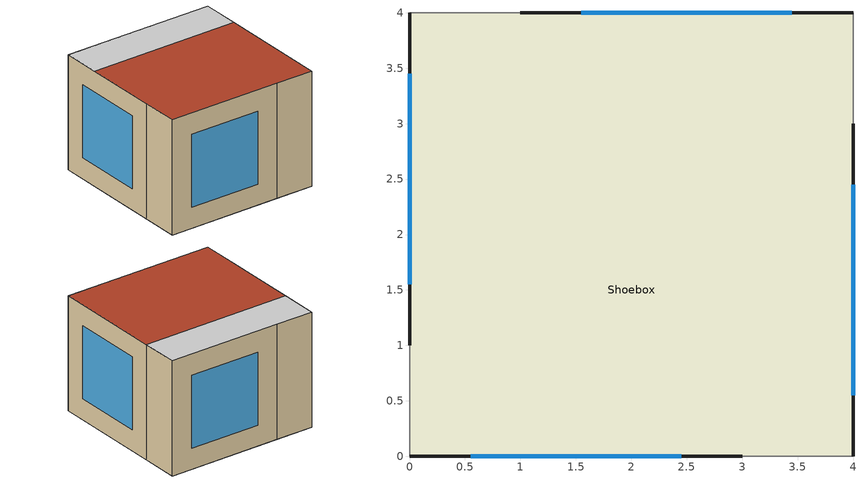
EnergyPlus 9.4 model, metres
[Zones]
Shoebox
 floor adiabatic (No_Insulation): 4,3 0,3 0,4 4,4 z0
 floor ground (Insulation_Outside): 4,0 0,0 0,3 4,3 z0
 wall outside (Insulation_Outside): 0,0 3,0 / 0,4 0,1 / 4,4 1,4 / 4,0 4,3 z0:3
 wall adiabatic (No_Insulation): 3,0 4,0 / 0,1 0,0 / 1,4 0,4 / 4,3 4,4 z0:3
 window (Single glazing): 0.55,0 2.45,0 / 0,3.45 0,1.55 / 3.45,4 1.55,4 / 4,0.55 4,2.45 z0.55:2.45
 ceiling adiabatic (No_Insulation): 0,3 4,3 4,4 0,4 z3
 roof outside (Insulation_Outside): 4,3 0,3 0,0 4,0 z3
[Building]
ShoeboxBaseModel.idf: North Axis {deg}=0; Terrain=City; Loads Convergence Tolerance Value {W}=0.001; Temperature Convergence Tolerance Value {deltaC}=0.01; Solar Distribution=FullInteriorAndExteriorWithReflections; Maximum Number of Warmup Days=100; Minimum Number of Warmup Days=6
[Site:GroundReflectance]
0.2, 0.2, 0.2, 0.2, 0.2, 0.2, 0.2, 0.2, 0.2, 0.2, 0.2, 0.2
[Site:GroundReflectance:SnowModifier]
1, 1
[Material] Roughness=MediumRough; Thickness {m}=0.1; Thermal Absorptance=0.9; Solar Absorptance=0.3; Visible Absorptance=0.3
Name | Conductivity {W/m-K} | Density {kg/m3} | Specific Heat {J/kg-K}
Timber | 0.13 | 399 | 1880
XPS (low) | 0.035 | 30 | 1450
[WindowMaterial:Glazing]
Clear_Single: Optical Data Type=Spectral; Window Glass Spectral Data Set=Clear_Single_SpecDat; Thickness {m}=0.004; Infrared Transmittance at Normal Incidence=0; Front Side Infrared Hemispherical Emissivity=0.837; Back Side Infrared Hemispherical Emissivity=0.999; Conductivity {W/m-K}=1
[WindowMaterial:Shade]
HIGH REFLECT - LOW TRANS SHADE: Solar Transmittance=0.1; Solar Reflectance=0.8; Visible Transmittance=0.1; Visible Reflectance=0.8; Infrared Hemispherical Emissivity=0.9; Infrared Transmittance=0; Thickness {m}=0.005; Conductivity {W/m-K}=0.1; Shade to Glass Distance {m}=0.05; Top Opening Multiplier=0.5; Bottom Opening Multiplier=0.5; Left-Side Opening Multiplier=0.5; Right-Side Opening Multiplier=0.5; Airflow Permeability=0
[MaterialProperty:GlazingSpectralData]
Clear_Single_SpecDat: Wavelength 1 {micron}=0.28; Transmittance 1=0.0062; Front Reflectance 1=0.0586; Back Reflectance 1=0.0586; Wavelength 2 {micron}=0.285; Transmittance 2=0.0044; Front Reflectance 2=0.0562; Back Reflectance 2=0.0562; Wavelength 3 {micron}=0.29; Transmittance 3=0.0029; Front Reflectance 3=0.0544; Back Reflectance 3=0.0544; Wavelength 4 {micron}=0.295; Transmittance 4=0.0021; Front Reflectance 4=0.0534; Back Reflectance 4=0.0534; Wavelength 5 {micron}=0.3; Transmittance 5=0.0014; Front Reflectance 5=0.0525; Back Reflectance 5=0.0525; N21=0.305; N22=0.0019; N23=0.0516; N24=0.0516; N25=0.31; N26=0.0074; N27=0.0512; N28=0.0512; N29=0.315; N30=0.0331; N31=0.0506; N32=0.0506; N33=0.32; N34=0.0985; N35=0.051; N36=0.051; N37=0.325; N38=0.2098; N39=0.0527; N40=0.0527; N41=0.33; N42=0.35; N43=0.056; N44=0.056; N45=0.335; N46=0.4922; N47=0.0616; N48=0.0616; N49=0.34; N50=0.6123; N51=0.0679; N52=0.0679; N53=0.345; N54=0.705; N55=0.0737; N56=0.0737; N57=0.35; N58=0.7718; N59=0.0786; N60=0.0786; N61=0.355; N62=0.8174; N63=0.0814; N64=0.0814; N65=0.36; N66=0.8464; N67=0.0838; N68=0.0838; N69=0.365; N70=0.8639; N71=0.0847; N72=0.0847; N73=0.37; N74=0.8729; N75=0.0853; N76=0.0853; N77=0.375; N78=0.8699; N79=0.0849; N80=0.0849; N81=0.38; N82=0.8584; N83=0.0838; N84=0.0838; N85=0.385; N86=0.87; N87=0.0845; N88=0.0845; N89=0.39; N90=0.8833; N91=0.0853; N92=0.0853; N93=0.395; N94=0.8901; N95=0.0857; N96=0.0857; N97=0.4; N98=0.8949; N99=0.0857; N100=0.0857; N101=0.405; N102=0.8957; N103=0.0857; N104=0.0857; N105=0.41; N106=0.894; N107=0.0853; N108=0.0853; N109=0.415; N110=0.8936; N111=0.0853; N112=0.0853; N113=0.42; N114=0.8928; N115=0.085; N116=0.085; N117=0.425; N118=0.8932; N119=0.0847; N120=0.0847; N121=0.43; N122=0.8929; N123=0.0846; N124=0.0846; N125=0.435; N126=0.8931; N127=0.0844; N128=0.0844; N129=0.44; N130=0.8921; N131=0.0843; N132=0.0843; N133=0.445; N134=0.8936; N135=0.0842; N136=0.0842; N137=0.45; N138=0.8953; N139=0.084; N140=0.084; N141=0.455; N142=0.8973; N143=0.084; N144=0.084; N145=0.46; N146=0.8985; N147=0.0839; N148=0.0839; N149=0.465; N150=0.9001; N151=0.0838; N152=0.0838; N153=0.47; N154=0.9014; N155=0.0839; N156=0.0839; N157=0.475; N158=0.9024; N159=0.084; N160=0.084; N161=0.48; N162=0.9024; N163=0.084; N164=0.084; N165=0.485; N166=0.9024; N167=0.0839; N168=0.0839; N169=0.49; N170=0.9038; N171=0.0839; N172=0.0839; N173=0.495; N174=0.9042; N175=0.0835; N176=0.0835; N177=0.5; N178=0.9042; N179=0.0834; N180=0.0834; N181=0.505; N182=0.9049; N183=0.0832; N184=0.0832; N185=0.51; N186=0.9052; N187=0.0832; N188=0.0832; N189=0.515; N190=0.9051; N191=0.083; N192=0.083; N193=0.52; N194=0.9046; N195=0.083; N196=0.083; N197=0.525; N198=0.9051; N199=0.0829; N200=0.0829; N201=0.53; N202=0.9054; N203=0.0828; N204=0.0828; N205=0.535; N206=0.9049; N207=0.0828; N208=0.0828; N209=0.54; N210=0.9044; N211=0.0828; N212=0.0828; N213=0.545; N214=0.9034; N215=0.0827; N216=0.0827; N217=0.55; N218=0.9034; N219=0.0826; N220=0.0826; N221=0.555; N222=0.9023; N223=0.0825; N224=0.0825; N225=0.56; N226=0.9023; N227=0.0824; N228=0.0824; N229=0.565; N230=0.9014; N231=0.0823; N232=0.0823; N233=0.57; N234=0.9001; N235=0.082; N236=0.082; N237=0.575; N238=0.8994; N239=0.082; N240=0.082; N241=0.58; N242=0.8977; N243=0.0817; N244=0.0817; N245=0.585; N246=0.8967; N247=0.0817; N248=0.0817; N249=0.59; N250=0.8958; N251=0.0816; N252=0.0816; N253=0.595; N254=0.8948; N255=0.0813; N256=0.0813; N257=0.6; N258=0.8939; N259=0.0812; N260=0.0812; N261=0.605; N262=0.8919; N263=0.081; N264=0.081; N265=0.61; N266=0.891; N267=0.0807; N268=0.0807; N269=0.615; N270=0.8889; N271=0.0805; N272=0.0805; N273=0.62; N274=0.8879; N275=0.0804; N276=0.0804; N277=0.625; N278=0.8865; N279=0.0802; N280=0.0802; N281=0.63; N282=0.885; N283=0.08; N284=0.08; N285=0.635; N286=0.883; N287=0.0799; N288=0.0799; N289=0.64; N290=0.8812; N291=0.0796; N292=0.0796; N293=0.645; N294=0.8799; N295=0.0795; N296=0.0795; N297=0.65; N298=0.8785; N299=0.0792; N300=0.0792; N301=0.655; N302=0.8767; N303=0.0791; N304=0.0791; N305=0.66; N306=0.8758; N307=0.0788; N308=0.0788; N309=0.665; N310=0.8735; N311=0.0788; N312=0.0788; N313=0.67; N314=0.8722; N315=0.0785; N316=0.0785; N317=0.675; N318=0.8703; N319=0.0783; N320=0.0783; N321=0.68; N322=0.8677; N323=0.078; N324=0.078; N325=0.685; N326=0.8667; N327=0.0778; N328=0.0778; N329=0.69; N330=0.8651; N331=0.0777; N332=0.0777; N333=0.695; N334=0.8622; N335=0.0773; N336=0.0773; N337=0.7; N338=0.86; N339=0.0772; N340=0.0772; N341=0.705; N342=0.8593; N343=0.0773; N344=0.0773; N345=0.71; N346=0.8587; N347=0.077; N348=0.077; N349=0.715; N350=0.8554; N351=0.0769; N352=0.0769; N353=0.72; N354=0.8536; N355=0.0764; N356=0.0764; N357=0.725; N358=0.8502; N359=0.0764; N360=0.0764; N361=0.73; N362=0.8498; N363=0.0763; N364=0.0763; N365=0.735; N366=0.8467; N367=0.0757; N368=0.0757; N369=0.74; N370=0.8448; N371=0.0758; N372=0.0758; N373=0.745; N374=0.8433; N375=0.0755; N376=0.0755; N377=0.75; N378=0.8408; N379=0.0755; N380=0.0755; N381=0.755; N382=0.838; N383=0.0748; N384=0.0748; N385=0.76; N386=0.8374; N387=0.0749; N388=0.0749; N389=0.765; N390=0.8343; N391=0.0749; N392=0.0749; N393=0.77; N394=0.8312; N395=0.0746; N396=0.0746; N397=0.775; N398=0.8295; N399=0.0742; N400=0.0742; N401=0.78; N402=0.8305; N403=0.0741; N404=0.0741; N405=0.785; N406=0.8276; N407=0.074; N408=0.074; N409=0.79; N410=0.8247; N411=0.0742; N412=0.0742; N413=0.795; N414=0.8223; N415=0.0736; N416=0.0736; N417=0.8; N418=0.8214; N419=0.0733; N420=0.0733; N421=0.805; N422=0.8177; N423=0.0733; N424=0.0733; N425=0.81; N426=0.8183; N427=0.0733; N428=0.0733; N429=0.815; N430=0.8171; N431=0.0735; N432=0.0735; N433=0.82; N434=0.8148; N435=0.0728; N436=0.0728; N437=0.825; N438=0.811; N439=0.0727; N440=0.0727; N441=0.83; N442=0.8109; N443=0.0728; N444=0.0728; N445=0.835; N446=0.8095; N447=0.0724; N448=0.0724; N449=0.84; N450=0.8056; N451=0.0722; N452=0.0722; N453=0.845; N454=0.8098; N455=0.0722; N456=0.0722; N457=0.85; N458=0.8068; N459=0.0722; N460=0.0722; N461=0.855; N462=0.8087; N463=0.0722; N464=0.0722; N465=0.86; N466=0.8055; N467=0.0736; N468=0.0736; N469=0.865; N470=0.8; N471=0.0732; N472=0.0732; N473=0.87; N474=0.7971; N475=0.0729; N476=0.0729; N477=0.875; N478=0.7971; N479=0.0723; N480=0.0723; N481=0.88; N482=0.7971; N483=0.0734; N484=0.0734; N485=0.885; N486=0.7953; N487=0.0732; N488=0.0732; N489=0.89; N490=0.795; N491=0.0736; N492=0.0736; N493=0.895; N494=0.7931; N495=0.0717; N496=0.0717; N497=0.9; N498=0.7924; N499=0.0704; N500=0.0704; N501=0.905; N502=0.7914; N503=0.0731; N504=0.0731; N505=0.91; N506=0.7897; N507=0.0713; N508=0.0713; N509=0.915; N510=0.7904; N511=0.0736; N512=0.0736; N513=0.92; N514=0.7895; N515=0.0691; N516=0.0691; N517=0.925; N518=0.7863; N519=0.074; N520=0.074; N521=0.93; N522=0.7861; N523=0.0749; N524=0.0749; N525=0.935; N526=0.7868; N527=0.0721; N528=0.0721; N529=0.94; N530=0.7859; N531=0.072; N532=0.072; N533=0.945; N534=0.7867; N535=0.0727; N536=0.0727; N537=0.95; N538=0.7835; N539=0.0696; N540=0.0696; N541=0.955; N542=0.7849; N543=0.0749; N544=0.0749; N545=0.96; N546=0.7836; N547=0.0699; N548=0.0699; N549=0.965; N550=0.7828; N551=0.0722; N552=0.0722; N553=0.97; N554=0.783; N555=0.0693; N556=0.0693; N557=0.975; N558=0.78; N559=0.0714; N560=0.0714; N561=0.98; N562=0.7813; N563=0.0714; N564=0.0714; N565=0.985; N566=0.7832; N567=0.0699; N568=0.0699; N569=0.99; N570=0.7798; N571=0.0674; N572=0.0674; N573=0.995; N574=0.7805; N575=0.0741; N576=0.0741; N577=1; N578=0.7796; N579=0.0696; N580=0.0696; N581=1.005; N582=0.7786; N583=0.0687; N584=0.0687; N585=1.01; N586=0.7796; N587=0.0712; N588=0.0712; N589=1.015; N590=0.7803; N591=0.0679; N592=0.0679; N593=1.02; N594=0.7807; N595=0.0682; N596=0.0682; N597=1.025; N598=0.779; N599=0.0764; N600=0.0764; N601=1.03; N602=0.779; N603=0.0714; N604=0.0714; N605=1.035; N606=0.7801; N607=0.0696; N608=0.0696; N609=1.04; N610=0.7795; N611=0.0705; N612=0.0705; N613=1.045; N614=0.7786; N615=0.071; N616=0.071; N617=1.05; N618=0.7789; N619=0.0726; N620=0.0726; N621=1.055; N622=0.7779; N623=0.0726; N624=0.0726; N625=1.06; N626=0.7799; N627=0.0674; N628=0.0674; N629=1.065; N630=0.778; N631=0.0704; N632=0.0704; N633=1.07; N634=0.7786; N635=0.0719; N636=0.0719; N637=1.075; N638=0.7797; N639=0.068; N640=0.068; N641=1.08; N642=0.781; N643=0.0719; N644=0.0719; N645=1.085; N646=0.7776; N647=0.0661; N648=0.0661; N649=1.09; N650=0.7791; N651=0.0725; N652=0.0725; N653=1.095; N654=0.7767; N655=0.0671; N656=0.0671; N657=1.1; N658=0.7788; N659=0.071; N660=0.071; N661=1.105; N662=0.7777; N663=0.0692; N664=0.0692; N665=1.11; N666=0.7779; N667=0.0688; N668=0.0688; N669=1.115; N670=0.777; N671=0.069; N672=0.069; N673=1.12; N674=0.7794; N675=0.0732; N676=0.0732; N677=1.125; N678=0.7811; N679=0.0713; N680=0.0713; N681=1.13; N682=0.7793; N683=0.0713; N684=0.0713; N685=1.135; N686=0.7792; N687=0.0698; N688=0.0698; N689=1.14; N690=0.7797; N691=0.0702; N692=0.0702; N693=1.145; N694=0.781; N695=0.0683; N696=0.0683; N697=1.15; N698=0.7829; N699=0.0714; N700=0.0714; N701=1.155; N702=0.78; N703=0.0695; N704=0.0695; N705=1.16; N706=0.7806; N707=0.0737; N708=0.0737; N709=1.165; N710=0.7799; N711=0.0694; N712=0.0694; N713=1.17; N714=0.7802; N715=0.0706; N716=0.0706; N717=1.175; N718=0.7823; N719=0.0702; N720=0.0702; N721=1.18; N722=0.7823; N723=0.0718; N724=0.0718; N725=1.185; N726=0.7824; N727=0.0704; N728=0.0704; N729=1.19; N730=0.7817; N731=0.0688; N732=0.0688; N733=1.195; N734=0.7821; N735=0.0673; N736=0.0673; N737=1.2; N738=0.7824; N739=0.0698; N740=0.0698; N741=1.205; N742=0.7867; N743=0.0706; N744=0.0706; N745=1.21; N746=0.785; N747=0.073; N748=0.073; N749=1.215; N750=0.786; N751=0.0687; N752=0.0687; N753=1.22; N754=0.7845; N755=0.0704; N756=0.0704; N757=1.225; N758=0.7861; N759=0.0709; N760=0.0709; N761=1.23; N762=0.7858; N763=0.0737; N764=0.0737; N765=1.235; N766=0.7847; N767=0.0736; N768=0.0736; N769=1.24; N770=0.7881; N771=0.0679; N772=0.0679; N773=1.245; N774=0.7881; N775=0.0747; N776=0.0747; N777=1.25; N778=0.7892; N779=0.0727; N780=0.0727; N781=1.255; N782=0.7891; N783=0.07; N784=0.07; N785=1.26; N786=0.787; N787=0.0688; N788=0.0688; N789=1.265; N790=0.7889; N791=0.0706; N792=0.0706; N793=1.27; N794=0.7905; N795=0.072; N796=0.072; N797=1.275; N798=0.7915; N799=0.0697; N800=0.0697; N801=1.28; N802=0.7923; N803=0.0727; N804=0.0727; N805=1.285; N806=0.7934; N807=0.071; N808=0.071; N809=1.29; N810=0.7934; N811=0.0706; N812=0.0706; N813=1.295; N814=0.7928; N815=0.0704; N816=0.0704; N817=1.3; N818=0.7946; N819=0.0703; N820=0.0703; N821=1.305; N822=0.7948; N823=0.0739; N824=0.0739; N825=1.31; N826=0.7961; N827=0.0701; N828=0.0701; N829=1.315; N830=0.798; N831=0.0719; N832=0.0719; N833=1.32; N834=0.7982; N835=0.0665; N836=0.0665; N837=1.325; N838=0.7968; N839=0.0718; N840=0.0718; N841=1.33; N842=0.8009; N843=0.0695; N844=0.0695; N845=1.335; N846=0.8029; N847=0.0709; N848=0.0709; N849=1.34; N850=0.8006; N851=0.0666; N852=0.0666; N853=1.345; N854=0.8049; N855=0.0701; N856=0.0701; N857=1.35; N858=0.801; N859=0.0679; N860=0.0679; N861=1.355; N862=0.8045; N863=0.0716; N864=0.0716; N865=1.36; N866=0.8045; N867=0.0701; N868=0.0701; N869=1.365; N870=0.8052; N871=0.0704; N872=0.0704; N873=1.37; N874=0.8056; N875=0.0735; N876=0.0735; N877=1.375; N878=0.8082; N879=0.0711; N880=0.0711; N881=1.38; N882=0.8095; N883=0.0725; N884=0.0725; N885=1.385; N886=0.8112; N887=0.0717; N888=0.0717; N889=1.39; N890=0.8072; N891=0.0719; N892=0.0719; N893=1.395; N894=0.8087; N895=0.0696; N896=0.0696; N897=1.4; N898=0.809; N899=0.0707; N900=0.0707; N901=1.405; N902=0.8082; N903=0.068; N904=0.068; N905=1.41; N906=0.8108; N907=0.0709; N908=0.0709; N909=1.415; N910=0.8114; N911=0.0732; N912=0.0732; N913=1.42; N914=0.8112; N915=0.0688; N916=0.0688; N917=1.425; N918=0.8127; N919=0.0696; N920=0.0696; N921=1.43; N922=0.8146; N923=0.075; N924=0.075; N925=1.435; N926=0.8159; N927=0.0717; N928=0.0717; N929=1.44; N930=0.8172; N931=0.072; N932=0.072; N933=1.445; N934=0.8172; N935=0.0716; N936=0.0716; N937=1.45; N938=0.8185; N939=0.0706; N940=0.0706; N941=1.455; N942=0.8217; N943=0.0724; N944=0.0724; N945=1.46; N946=0.8229; N947=0.0707; N948=0.0707; N949=1.465; N950=0.8234; N951=0.0719; N952=0.0719; N953=1.47; N954=0.8247; N955=0.0677; N956=0.0677; N957=1.475; N958=0.826; N959=0.0728; N960=0.0728; N961=1.48; N962=0.8255; N963=0.0698; N964=0.0698; N965=1.485; N966=0.8286; N967=0.0717; N968=0.0717; N969=1.49; N970=0.8273; N971=0.071; N972=0.071; N973=1.495; N974=0.8296; N975=0.0676; N976=0.0676; N977=1.5; N978=0.8312; N979=0.0694; N980=0.0694; N981=1.505; N982=0.8317; N983=0.0727; N984=0.0727; N985=1.51; N986=0.8321; N987=0.0741; N988=0.0741; N989=1.515; N990=0.8333; N991=0.0731; N992=0.0731; N993=1.52; N994=0.8332; N995=0.0711; N996=0.0711; N997=1.525; N998=0.8338; N999=0.0733; N1000=0.0733; N1001=1.53; N1002=0.8344; N1003=0.0742; N1004=0.0742; N1005=1.535; N1006=0.8363; N1007=0.0715; N1008=0.0715; N1009=1.54; N1010=0.838; N1011=0.0716; N1012=0.0716; N1013=1.545; N1014=0.8377; N1015=0.0732; N1016=0.0732; N1017=1.55; N1018=0.8373; N1019=0.0706; N1020=0.0706; N1021=1.555; N1022=0.8381; N1023=0.0725; N1024=0.0725; N1025=1.56; N1026=0.84; N1027=0.0739; N1028=0.0739; N1029=1.565; N1030=0.8404; N1031=0.0691; N1032=0.0691; N1033=1.57; N1034=0.8401; N1035=0.0702; N1036=0.0702; N1037=1.575; N1038=0.8442; N1039=0.0743; N1040=0.0743; N1041=1.58; N1042=0.8419; N1043=0.0729; N1044=0.0729; N1045=1.585; N1046=0.8444; N1047=0.0729; N1048=0.0729; N1049=1.59; N1050=0.8448; N1051=0.0712; N1052=0.0712; N1053=1.595; N1054=0.8457; N1055=0.074; N1056=0.074; N1057=1.6; N1058=0.8443; N1059=0.0722; N1060=0.0722; N1061=1.605; N1062=0.8446; N1063=0.073; N1064=0.073; N1065=1.61; N1066=0.845; N1067=0.0712; N1068=0.0712; N1069=1.615; N1070=0.8442; N1071=0.0715; N1072=0.0715; N1073=1.62; N1074=0.8467; N1075=0.0736; N1076=0.0736; N1077=1.625; N1078=0.8458; N1079=0.0703; N1080=0.0703; N1081=1.63; N1082=0.8471; N1083=0.0745; N1084=0.0745; N1085=1.635; N1086=0.8461; N1087=0.0752; N1088=0.0752; N1089=1.64; N1090=0.8452; N1091=0.0721; N1092=0.0721; N1093=1.645; N1094=0.8454; N1095=0.0737; N1096=0.0737; N1097=1.65; N1098=0.8471; N1099=0.0722; N1100=0.0722; N1101=1.655; N1102=0.8466; N1103=0.0749; N1104=0.0749; N1105=1.66; N1106=0.8486; N1107=0.0727; N1108=0.0727; N1109=1.665; N1110=0.8467; N1111=0.0707; N1112=0.0707; N1113=1.67; N1114=0.8473; N1115=0.0705; N1116=0.0705; N1117=1.675; N1118=0.8499; N1119=0.0703; N1120=0.0703; N1121=1.68; N1122=0.8469; N1123=0.0706; N1124=0.0706; N1125=1.685; N1126=0.8492; N1127=0.0743; N1128=0.0743; N1129=1.69; N1130=0.8485; N1131=0.0714; N1132=0.0714; N1133=1.695; N1134=0.8472; N1135=0.0731; N1136=0.0731; N1137=1.7; N1138=0.844; N1139=0.069; N1140=0.069; N1141=1.705; N1142=0.8473; N1143=0.0733; N1144=0.0733; N1145=1.71; N1146=0.8473; N1147=0.0747; N1148=0.0747; N1149=1.715; N1150=0.8465; N1151=0.0733; N1152=0.0733; N1153=1.72; N1154=0.8485; N1155=0.0729; N1156=0.0729; N1157=1.725; N1158=0.8449; N1159=0.0674; N1160=0.0674; N1161=1.73; N1162=0.8475; N1163=0.0731; N1164=0.0731; N1165=1.735; N1166=0.849; N1167=0.07; N1168=0.07; N1169=1.74; N1170=0.8461; N1171=0.0727; N1172=0.0727; N1173=1.745; N1174=0.8468; N1175=0.0723; N1176=0.0723; N1177=1.75; N1178=0.8471; N1179=0.0722; N1180=0.0722; N1181=1.755; N1182=0.8475; N1183=0.0756; N1184=0.0756; N1185=1.76; N1186=0.8466; N1187=0.072; N1188=0.072; N1189=1.765; N1190=0.8453; N1191=0.072; N1192=0.072; N1193=1.77; N1194=0.8461; N1195=0.0705; N1196=0.0705; N1197=1.775; N1198=0.8448; N1199=0.0716; N1200=0.0716; N1201=1.78; N1202=0.845; N1203=0.0709; N1204=0.0709; N1205=1.785; N1206=0.8445; N1207=0.0703; N1208=0.0703; N1209=1.79; N1210=0.8448; N1211=0.071; N1212=0.071; N1213=1.795; N1214=0.8441; N1215=0.0753; N1216=0.0753; N1217=1.8; N1218=0.8446; N1219=0.0734; N1220=0.0734; N1221=1.805; N1222=0.845; N1223=0.0713; N1224=0.0713; N1225=1.81; N1226=0.8428; N1227=0.0703; N1228=0.0703; N1229=1.815; N1230=0.8452; N1231=0.0688; N1232=0.0688; N1233=1.82; N1234=0.8444; N1235=0.0726; N1236=0.0726; N1237=1.825; N1238=0.8441; N1239=0.0727; N1240=0.0727; N1241=1.83; N1242=0.8416; N1243=0.0712; N1244=0.0712; N1245=1.835; N1246=0.8417; N1247=0.07; N1248=0.07; N1249=1.84; N1250=0.8436; N1251=0.0688; N1252=0.0688; N1253=1.845; N1254=0.843; N1255=0.0682; N1256=0.0682; N1257=1.85; N1258=0.8424; N1259=0.0703; N1260=0.0703; N1261=1.855; N1262=0.8404; N1263=0.0756; N1264=0.0756; N1265=1.86; N1266=0.8419; N1267=0.071; N1268=0.071; N1269=1.865; N1270=0.8421; N1271=0.0726; N1272=0.0726; N1273=1.87; N1274=0.8436; N1275=0.0717; N1276=0.0717; N1277=1.875; N1278=0.8437; N1279=0.0742; N1280=0.0742; N1281=1.88; N1282=0.8413; N1283=0.0733; N1284=0.0733; N1285=1.885; N1286=0.8414; N1287=0.0709; N1288=0.0709; N1289=1.89; N1290=0.8418; N1291=0.0723; N1292=0.0723; N1293=1.895; N1294=0.8394; N1295=0.0687; N1296=0.0687; N1297=1.9; N1298=0.8408; N1299=0.0706; N1300=0.0706; N1301=1.905; N1302=0.8357; N1303=0.0714; N1304=0.0714; N1305=1.91; N1306=0.8394; N1307=0.0682; N1308=0.0682; N1309=1.915; N1310=0.8381; N1311=0.0691; N1312=0.0691; N1313=1.92; N1314=0.8375; N1315=0.0703; N1316=0.0703; N1317=1.925; N1318=0.8389; N1319=0.0733; N1320=0.0733; N1321=1.93; N1322=0.84; N1323=0.07; N1324=0.07; N1325=1.935; N1326=0.8383; N1327=0.0704; N1328=0.0704; N1329=1.94; N1330=0.838; N1331=0.0733; N1332=0.0733; N1333=1.945; N1334=0.8377; N1335=0.0679; N1336=0.0679; N1337=1.95; N1338=0.8375; N1339=0.0682; N1340=0.0682; N1341=1.955; N1342=0.8382; N1343=0.0718; N1344=0.0718; N1345=1.96; N1346=0.836; N1347=0.0699; N1348=0.0699; N1349=1.965; N1350=0.8376; N1351=0.0705; N1352=0.0705; N1353=1.97; N1354=0.8365; N1355=0.0693; N1356=0.0693; N1357=1.975; N1358=0.8388; N1359=0.0725; N1360=0.0725; N1361=1.98; N1362=0.8382; N1363=0.0689; N1364=0.0689; N1365=1.985; N1366=0.8383; N1367=0.0697; N1368=0.0697; N1369=1.99; N1370=0.8371; N1371=0.0701; N1372=0.0701; N1373=1.995; N1374=0.8368; N1375=0.0676; N1376=0.0676; N1377=2; N1378=0.8361; N1379=0.0685; N1380=0.0685; N1381=2.005; N1382=0.8354; N1383=0.0727; N1384=0.0727; N1385=2.01; N1386=0.8362; N1387=0.0686; N1388=0.0686; N1389=2.015; N1390=0.8377; N1391=0.069; N1392=0.069; N1393=2.02; N1394=0.8341; N1395=0.0679; N1396=0.0679; N1397=2.025; N1398=0.8359; N1399=0.0674; N1400=0.0674; N1401=2.03; N1402=0.8355; N1403=0.0725; N1404=0.0725; N1405=2.035; N1406=0.8354; N1407=0.0681; N1408=0.0681; N1409=2.04; N1410=0.8351; N1411=0.0689; N1412=0.0689; N1413=2.045; N1414=0.8359; N1415=0.0651; N1416=0.0651; N1417=2.05; N1418=0.836; N1419=0.0688; N1420=0.0688; N1421=2.055; N1422=0.8365; N1423=0.0707; N1424=0.0707; N1425=2.06; N1426=0.836; N1427=0.0723; N1428=0.0723; N1429=2.065; N1430=0.836; N1431=0.069; N1432=0.069; N1433=2.07; N1434=0.8366; N1435=0.0681; N1436=0.0681; N1437=2.075; N1438=0.8356; N1439=0.0707; N1440=0.0707; N1441=2.08; N1442=0.8367; N1443=0.0708; N1444=0.0708; N1445=2.085; N1446=0.8362; N1447=0.0712; N1448=0.0712; N1449=2.09; N1450=0.8344; N1451=0.0682; N1452=0.0682; N1453=2.095; N1454=0.8373; N1455=0.0692; N1456=0.0692; N1457=2.1; N1458=0.8334; N1459=0.0679; N1460=0.0679; N1461=2.105; N1462=0.8346; N1463=0.0733; N1464=0.0733; N1465=2.11; N1466=0.835; N1467=0.0684; N1468=0.0684; N1469=2.115; N1470=0.8334; N1471=0.0704; N1472=0.0704; N1473=2.12; N1474=0.8324; N1475=0.0679; N1476=0.0679; N1477=2.125; N1478=0.8343; N1479=0.068; N1480=0.068; N1481=2.13; N1482=0.8317; N1483=0.0688; N1484=0.0688; N1485=2.135; N1486=0.8321; N1487=0.0677; N1488=0.0677; N1489=2.14; N1490=0.8319; N1491=0.0714; N1492=0.0714; N1493=2.145; N1494=0.8319; N1495=0.069; N1496=0.069; N1497=2.15; N1498=0.8293; N1499=0.0688; N1500=0.0688; N1501=2.155; N1502=0.8286; N1503=0.0679; N1504=0.0679; N1505=2.16; N1506=0.8275; N1507=0.0681; N1508=0.0681; N1509=2.165; N1510=0.8271; N1511=0.0682; N1512=0.0682; N1513=2.17; N1514=0.8256; N1515=0.0674; N1516=0.0674; N1517=2.175; N1518=0.8225; N1519=0.0693; N1520=0.0693; N1521=2.18; N1522=0.8194; N1523=0.0686; N1524=0.0686; N1525=2.185; N1526=0.8137; N1527=0.0669; N1528=0.0669; N1529=2.19; N1530=0.8129; N1531=0.0674; N1532=0.0674; N1533=2.195; N1534=0.8092; N1535=0.0628; N1536=0.0628; N1537=2.2; N1538=0.8051; N1539=0.0637; N1540=0.0637; N1541=2.205; N1542=0.8042; N1543=0.0672; N1544=0.0672; N1545=2.21; N1546=0.8035; N1547=0.0723; N1548=0.0723; N1549=2.215; N1550=0.8007; N1551=0.0653; N1552=0.0653; N1553=2.22; N1554=0.7992; N1555=0.0684; N1556=0.0684; N1557=2.225; N1558=0.8006; N1559=0.0612; N1560=0.0612; N1561=2.23; N1562=0.8021; N1563=0.0611; N1564=0.0611; N1565=2.235; N1566=0.8006; N1567=0.0674; N1568=0.0674; N1569=2.24; N1570=0.8; N1571=0.0658; N1572=0.0658; N1573=2.245; N1574=0.8015; N1575=0.0659; N1576=0.0659; N1577=2.25; N1578=0.8043; N1579=0.0664; N1580=0.0664; N1581=2.255; N1582=0.8033; N1583=0.0624; N1584=0.0624; N1585=2.26; N1586=0.8057; N1587=0.0682; N1588=0.0682; N1589=2.265; N1590=0.8056; N1591=0.0656; N1592=0.0656; N1593=2.27; N1594=0.8097; N1595=0.0696; N1596=0.0696; N1597=2.275; N1598=0.8077; N1599=0.0678; N1600=0.0678; N1601=2.28; N1602=0.8072; N1603=0.0638; N1604=0.0638; N1605=2.285; N1606=0.8093; N1607=0.0708; N1608=0.0708; N1609=2.29; N1610=0.8108; N1611=0.0656; N1612=0.0656; N1613=2.295; N1614=0.8106; N1615=0.0645; N1616=0.0645; N1617=2.3; N1618=0.8114; N1619=0.0671; N1620=0.0671; N1621=2.305; N1622=0.8134; N1623=0.0694; N1624=0.0694; N1625=2.31; N1626=0.8127; N1627=0.0708; N1628=0.0708; N1629=2.315; N1630=0.8122; N1631=0.0666; N1632=0.0666; N1633=2.32; N1634=0.8121; N1635=0.0656; N1636=0.0656; N1637=2.325; N1638=0.8139; N1639=0.069; N1640=0.069; N1641=2.33; N1642=0.8124; N1643=0.0667; N1644=0.0667; N1645=2.335; N1646=0.8152; N1647=0.0703; N1648=0.0703; N1649=2.34; N1650=0.8161; N1651=0.0693; N1652=0.0693; N1653=2.345; N1654=0.8147; N1655=0.0684; N1656=0.0684; N1657=2.35; N1658=0.8145; N1659=0.0698; N1660=0.0698; N1661=2.355; N1662=0.8134; N1663=0.0633; N1664=0.0633; N1665=2.36; N1666=0.8152; N1667=0.069; N1668=0.069; N1669=2.365; N1670=0.8146; N1671=0.0676; N1672=0.0676; N1673=2.37; N1674=0.8119; N1675=0.061; N1676=0.061; N1677=2.375; N1678=0.815; N1679=0.0671; N1680=0.0671; N1681=2.38; N1682=0.8111; N1683=0.0676; N1684=0.0676; N1685=2.385; N1686=0.8121; N1687=0.0651; N1688=0.0651; N1689=2.39; N1690=0.8128; N1691=0.068; N1692=0.068; N1693=2.395; N1694=0.8121; N1695=0.0665; N1696=0.0665; N1697=2.4; N1698=0.8115; N1699=0.0748; N1700=0.0748; N1701=2.405; N1702=0.8054; N1703=0.0679; N1704=0.0679; N1705=2.41; N1706=0.808; N1707=0.0675; N1708=0.0675; N1709=2.415; N1710=0.8064; N1711=0.0634; N1712=0.0634; N1713=2.42; N1714=0.8057; N1715=0.0709; N1716=0.0709; N1717=2.425; N1718=0.807; N1719=0.0716; N1720=0.0716; N1721=2.43; N1722=0.7998; N1723=0.0686; N1724=0.0686; N1725=2.435; N1726=0.7996; N1727=0.065; N1728=0.065; N1729=2.44; N1730=0.7993; N1731=0.0618; N1732=0.0618; N1733=2.445; N1734=0.7985; N1735=0.0692; N1736=0.0692; N1737=2.45; N1738=0.7921; N1739=0.0692; N1740=0.0692; N1741=2.455; N1742=0.7968; N1743=0.0697; N1744=0.0697; N1745=2.46; N1746=0.7896; N1747=0.0547; N1748=0.0547; N1749=2.465; N1750=0.7929; N1751=0.0743; N1752=0.0743; N1753=2.47; N1754=0.7895; N1755=0.0609; N1756=0.0609; N1757=2.475; N1758=0.79; N1759=0.0593; N1760=0.0593; N1761=2.48; N1762=0.7881; N1763=0.0734; N1764=0.0734; N1765=2.485; N1766=0.7851; N1767=0.0701; N1768=0.0701; N1769=2.49; N1770=0.779; N1771=0.0523; N1772=0.0523; N1773=2.495; N1774=0.7895; N1775=0.0684; N1776=0.0684; N1777=2.5; N1778=0.7836; N1779=0.0668; N1780=0.0668
[Construction]
No_Insulation: Timber
Insulation_Outside: XPS (low), Timber
Single glazing: Clear_Single
[Zone]
Shoebox: Type=1; Multiplier=1; Ceiling Height {m}=3; Volume {m3}=autocalculate; Floor Area {m2}=autocalculate; Zone Inside Convection Algorithm=TARP; Zone Outside Convection Algorithm=TARP; Part of Total Floor Area=Yes
[WindowShadingControl]
ShadingControl: Zone=Shoebox; Shading Type=ExteriorShade; Shading Control Type=OnIfHighSolarOnWindow; Schedule=SummerShading; Setpoint {W/m2, W or deg C}=300; Shading Control Is Scheduled=Yes; Glare Control Is Active=No; Shading Device Material=HIGH REFLECT - LOW TRANS SHADE; Type of Slat Angle Control for Blinds=FixedSlatAngle; Multiple Surface Control Type=Sequential; Fenestration Surface 1=South_Window; Fenestration Surface 2=West_Window; Fenestration Surface 3=North_Window; Fenestration Surface 4=East_Window
[People]
People_Comfort: Zone or ZoneList=Shoebox; Number of People Schedule=DailyScheduleYear; Number of People Calculation Method=People; Number of People=1; Fraction Radiant=0.3; Sensible Heat Fraction=autocalculate; Activity Level Schedule=Activity; Carbon Dioxide Generation Rate {m3/s-W}=3.82e-08; Enable ASHRAE 55 Comfort Warnings=No; Mean Radiant Temperature Calculation Type=ZoneAveraged; Work Efficiency Schedule=Always 0; Clothing Insulation Calculation Method=ClothingInsulationSchedule; Clothing Insulation Schedule=Clothing; Air Velocity Schedule=Always 0; Thermal Comfort Model 1 Type=Fanger
[OtherEquipment]
Internal_gains: Zone or ZoneList=Shoebox; Schedule=DailyScheduleYear; Design Level Calculation Method=Watts/Area; Power per Zone Floor Area {W/m2}=3.7; Fraction Latent=0; Fraction Radiant=0.5; Fraction Lost=0
[ZoneInfiltration:DesignFlowRate]
Shoebox_Infiltration: Zone or ZoneList=Shoebox; Schedule=DailyScheduleYear; Design Flow Rate Calculation Method=AirChanges/Hour; Air Changes per Hour {1/hr}=0.6
[ZoneControl:Thermostat]
Thermostat1: Zone or ZoneList=Shoebox; Control Type Schedule=Always 4; Control 1=Thermostat
[ThermostatSetpoint:DualSetpoint]
Thermostat: Heating Setpoint Temperature Schedule=Heating; Cooling Setpoint Temperature Schedule=Cooling
[ZoneHVAC:IdealLoadsAirSystem]
Purchased Air: Maximum Heating Supply Air Temperature {C}=50; Minimum Cooling Supply Air Temperature {C}=13; Maximum Heating Supply Air Humidity Ratio {kgWater/kgDryAir}=0.015; Minimum Cooling Supply Air Humidity Ratio {kgWater/kgDryAir}=0.01; Heating Limit=NoLimit; Cooling Limit=NoLimit; Dehumidification Control Type=ConstantSupplyHumidityRatio; Humidification Control Type=ConstantSupplyHumidityRatio
[Zone equipment]
Shoebox: Purchased Air
[Schedule:Day:Hourly]
DailySchedule: 0, 0, 0, 0, 0, 0, 0.5, 0.5, 1, 1, 1, 1, 1, 1, 1, 1, 1, 1, 1, 0.5, 0.5, 0, 0, 0
[Schedule:Week:Daily]
DailyScheduleWeek: DailySchedule, DailySchedule, DailySchedule, DailySchedule, DailySchedule, DailySchedule, DailySchedule, DailySchedule, DailySchedule, DailySchedule, DailySchedule, DailySchedule
[Schedule:Year]
DailyScheduleYear: DailyScheduleWeek, 1, 1, 12, 31
[Schedule:Compact]
Heating: Through: 04/15, For: AllDays, Until: 07:00, 20, Until: 20:00, 20, Until: 24:00, 20, Through: 10/15, For: AllDays, Until: 07:00, 20, Until: 20:00, 20, Until: 24:00, 20, Through: 12/31, For: AllDays, Until: 07:00, 20, Until: 20:00, 20, Until: 24:00, 20
Always 0: Through: 12/31, For: AllDays, Until: 24:00, 0
Clothing: Through: 12/31, For: AllDays, Until: 24:00, 1
Activity: Through: 12/31, For: AllDays, Until: 24:00, 108
Always 4: Through: 12/31, For: AllDays, Until: 24:00, 4
SummerShading: Through 05/31, For: AllDays, Until: 24:00, 0, Through 08/31, For: AllDays, Until: 24:00, 1, Through 12/31, For: AllDays, Until: 24:00, 0
Cooling: Through: 06/01, For: AllDays, Until: 07:00, 26, Until: 20:00, 26, Until: 24:00, 26, Through: 08/31, For: AllDays, Until: 07:00, 26, Until: 20:00, 26, Until: 24:00, 26, Through: 12/31, For: AllDays, Until: 07:00, 26, Until: 20:00, 26, Until: 24:00, 26
